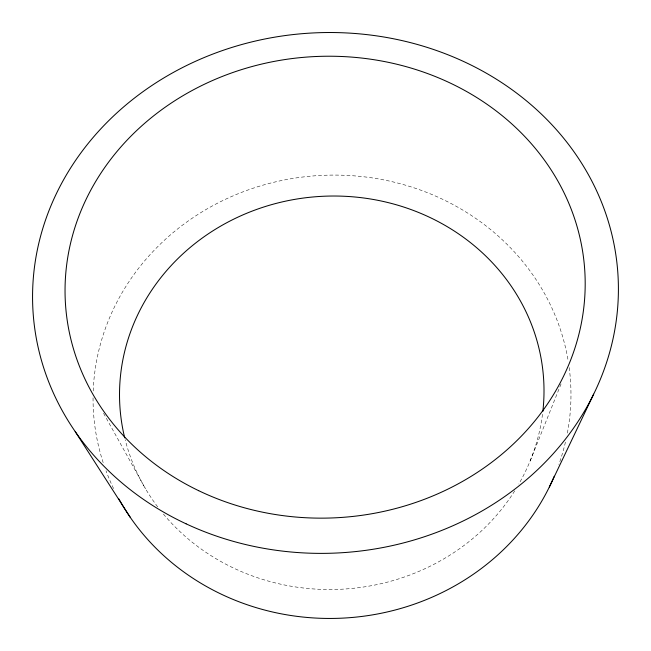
<?xml version="1.0" encoding="UTF-8"?>
<svg xmlns="http://www.w3.org/2000/svg" width="651" height="651" viewBox="0 0 651 651"><rect width="100%" height="100%" fill="white"/><g stroke="black" fill="none" stroke-linecap="round" stroke-linejoin="round"><path stroke-width="0.49" stroke-dasharray="3.25 2.44" d="M530.158 460.916L561.113 383.805M103.566 413.295L145.507 488.755M569.177 367.555A239.023 221.609 -3.6 0 1 567.322 433.297M565.434 442.151A239.023 221.609 -3.6 0 1 558.867 464.423M113.567 488.551A239.023 221.609 -3.6 0 1 106.015 470.771M103.175 462.617A239.023 221.609 -3.6 0 1 93.06 396.923M93.207 391.007A239.023 221.609 -3.6 0 1 317.883 175.607A239.023 221.609 -3.6 0 1 568.152 360.727M542.495 414.296A212.299 196.683 -3.6 0 1 518.847 484.01M514.721 490.862A212.299 196.683 -3.6 0 1 162.628 513.126M157.664 506.844A212.299 196.683 -3.6 0 1 125.179 439.742"/><path stroke-width="0.98" d="M549.338 487.021L593.655 394.172M75.215 431.589L130.306 517.399M554.253 476.263A239.023 221.609 -3.6 0 1 343.158 618.1A239.023 221.609 -3.6 0 1 118.921 498.959M124.715 437.887A212.299 196.683 -3.6 0 1 319.34 196.48A212.299 196.683 -3.6 0 1 542.844 411.456M186.096 523.827A293.048 260.294 -3.6 0 0 618.295 281.867A293.048 260.294 -3.6 0 0 172.059 73.156A293.048 260.294 -3.6 0 0 186.096 523.827M198.669 490.675A260.18 230.836 -3.6 0 0 585.159 280.052A260.18 230.836 -3.6 0 0 191.524 90.831A260.18 230.836 -3.6 0 0 198.669 490.675"/></g></svg>
